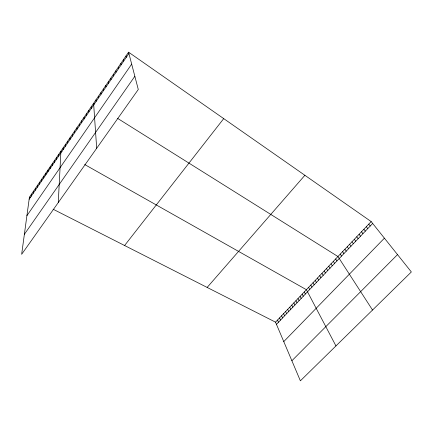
<?xml version="1.0" encoding="UTF-8"?>
<svg xmlns="http://www.w3.org/2000/svg" width="433" height="433" viewBox="0 0 433 433"><rect width="100%" height="100%" fill="white"/><g stroke="black" fill="none" stroke-linecap="round" stroke-linejoin="round"><path stroke-width="0.65" d="M74.655 132.769L74.665 131.02M72.322 136.178L72.349 134.409M70 139.567L70.043 137.781M67.694 142.939L67.748 141.136M65.394 146.294L65.464 144.481M63.11 149.639L63.191 147.805M58.26 202.584L60.929 151.117L62.027 151.734M58.65 156.145L58.758 154.283M56.485 159.317L56.604 157.439M54.325 162.472L54.455 160.578M52.171 165.612L52.323 163.701M50.033 168.74L50.196 166.813M47.901 171.852L48.074 169.915M45.779 174.948L45.968 172.994M43.668 178.033L43.868 176.069M41.568 181.108L41.779 179.127M39.473 184.166L39.695 182.169M37.39 187.208L37.622 185.2M35.317 190.239L35.56 188.214M33.249 193.259L33.509 191.218M31.192 196.263L31.463 194.211M29.428 197.188L21.65 254.323L138.289 89.49L128.569 52.177L29.428 197.188L30.521 197.746M29.146 199.25L128.915 53.503M26.911 215.677L131.681 64.111M24.372 234.313L134.847 76.273M124.596 245.511L223.715 118.615M207.153 287.436L304.886 175.295M275.534 322.157L371.178 221.588L411.35 271.956L300.383 380.824L275.534 322.157L53.118 209.22M276.465 324.349L372.667 223.455M283.772 341.605L384.407 238.172M291.88 360.749L397.516 254.609M84.716 164.545L306.402 289.699L335.948 345.929M94.708 104.017L93.604 103.325L96.678 148.292M117.446 118.274L337.946 256.531L372.537 310.033M128.569 52.177L371.178 221.588M368.748 224.148L370.22 226.021M366.323 226.697L367.779 228.581M363.909 229.236L365.355 231.125M361.506 231.763L362.935 233.663M359.109 234.28L360.521 236.191M356.722 236.791L358.118 238.713M354.346 239.292L355.726 241.219M351.975 241.782L353.344 243.719M349.615 244.266L350.968 246.209M347.266 246.734L348.603 248.688M344.922 249.197L346.248 251.162M342.59 251.654L343.899 253.624M340.262 254.095L341.561 256.076M335.64 258.961L336.912 260.953M333.34 261.375L334.601 263.383M331.05 263.784L332.295 265.797M328.766 266.187L330 268.206M326.493 268.574L327.711 270.603M324.23 270.955L325.432 272.99M321.973 273.331L323.164 275.372M319.722 275.697L320.902 277.748M317.481 278.051L318.65 280.108M315.251 280.395L316.404 282.462M313.027 282.738L314.169 284.811M310.813 285.066L311.939 287.149M308.605 287.388L309.714 289.477M304.296 291.918L305.384 294.018M302.196 294.126L303.273 296.237M300.101 296.329L301.168 298.445M298.012 298.521L299.068 300.643M295.934 300.708L296.978 302.835M293.866 302.884L294.895 305.021M291.799 305.054L292.816 307.197M289.742 307.219L290.749 309.368M287.691 309.373L288.687 311.533M285.65 311.522L286.635 313.687M283.61 313.665L284.584 315.836M281.585 315.798L282.543 317.974M279.561 317.925L280.514 320.106M277.542 320.047L278.484 322.233M125.992 55.949L126.317 57.297M123.427 59.705L123.735 61.075M120.872 63.44L121.164 64.826M118.333 67.153L118.604 68.566M115.806 70.85L116.06 72.284M113.289 74.53L113.527 75.981M110.783 78.189L111.01 79.661M108.293 81.832L108.499 83.325M105.814 85.458L106.004 86.968M103.352 89.068L103.525 90.6M100.894 92.657L101.051 94.205M98.453 96.229L98.594 97.798M96.023 99.785L96.148 101.371M91.195 106.843L91.287 108.467M88.797 110.345L88.879 111.99M86.416 113.836L86.481 115.497M84.045 117.305L84.094 118.983M81.68 120.758L81.713 122.458M79.331 124.195L79.353 125.911M76.993 127.616L76.998 129.348"/></g></svg>
